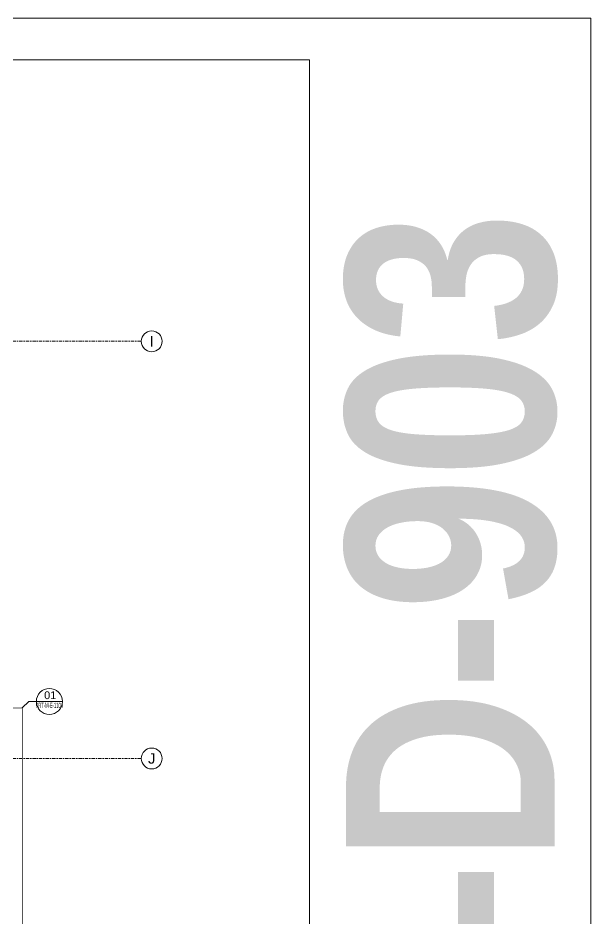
# Model space of a CAD drawing. Extents: x -1299 to 23780, y -3010 to 8106.
# Drawn here: x 22681 to 23780, y 2477 to 4205 of the extents above; entities that cross this region are included whole.
import ezdxf
from ezdxf.enums import TextEntityAlignment as Align

# ---------------------------------------------------------------- set-up
doc = ezdxf.new("R2010")
doc.units = 0
doc.header["$LTSCALE"] = 25
doc.header["$MEASUREMENT"] = 0
doc.linetypes.add('DASHDOT2', pattern=[0.5, 0.25, -0.125, 0, -0.125])
doc.linetypes.add('HIDDEN2', pattern=[4.7625, 3.175, -1.5875])
doc.layers.get('0').update_dxf_attribs({"color": 9, "lineweight": 9})
for name, color, linetype, lineweight in [('21', 9, 'Continuous', 9), ('24', 9, 'DASHDOT2', 9), ('40A', 9, 'Continuous', 9)]:
    doc.layers.add(name, color=color, linetype=linetype, lineweight=lineweight)
doc.styles.add('Arial', font='arial.ttf', dxfattribs={"height": 2.5})
doc.styles.add('MuuM_TEXT-BOLD', font='ARIALNB.TTF')

# ---------------------------------------------------------------- blocks, each defined once
blk = doc.blocks.new('0_detailbox1')
blk.add_lwpolyline([(10.41, -2.5), (7.91, 0), (-5, 0)])
blk.add_circle((0, 0), 5)
at = {"style": 'Arial'}
blk.add_attdef('DETAYADI', text='', height=3, dxfattribs=at).set_placement((0, 0), align=Align.BOTTOM_CENTER)
blk.add_attdef('PAFTAADI', text='', height=2, dxfattribs=at).set_placement((0, -0.5), align=Align.TOP_CENTER)
blk = doc.blocks.new('0_aks')
at = {"linetype": 'Continuous'}
blk.add_circle((0, 0), 2, dxfattribs=at)
at = {"style": 'Arial'}
blk.add_attdef('AKS', text='', height=2, dxfattribs=at).set_placement((0, 0), align=Align.MIDDLE_CENTER)
blk = doc.blocks.new('P-AKS_AUDI')
at = {"layer": '24'}
for points in [[(0, 800), (360, 800)], [(0, 0), (360, 0)]]:
    blk.add_lwpolyline(points, dxfattribs=at)
at = {"layer": '24', "xscale": 10, "yscale": 10, "zscale": 10}
for p, values in [((380, 800), {'AKS': 'I'}), ((380, 0), {'AKS': 'J'})]:
    blk.add_blockref('0_aks', p, dxfattribs=at).add_auto_attribs(values)
blk = doc.blocks.new('ÇATI KATI PLANI')
at = {"layer": '24'}
blk.add_blockref('P-AKS_AUDI', (22557.5, 2785), dxfattribs=at)

msp = doc.modelspace()

# ---------------------------------------------------------------- linework, layer by layer
at = {"layer": '21', "linetype": 'HIDDEN2', "ltscale": 0.1, "const_width": 1}
msp.add_lwpolyline([(21982.2, 2881.8), (22689.2, 2881.8), (22689.2, 2449.1), (21982.2, 2449.1)], close=True, dxfattribs=at)
at = {"layer": '40A'}
for points in [[(23780, 4205), (17835, 4205), (17835, 0), (23780, 0)], [(23240.1, 80), (17915, 80), (17915, 4125), (23240.1, 4125)]]:
    msp.add_lwpolyline(points, close=True, dxfattribs=at)

# ---------------------------------------------------------------- block references
msp.add_blockref('ÇATI KATI PLANI', (0, 0))
at = {"layer": '21'}
ref = msp.add_blockref('0_detailbox1', (22741.2, 2894.3), dxfattribs=dict(at, xscale=-5, yscale=5, zscale=5))
ref.add_attrib('DETAYADI', '01', dxfattribs={"layer": '0', "height": 15, "style": 'Arial'}).set_placement((22742.8, 2894.3), align=Align.BOTTOM_CENTER)
ref.add_attrib('PAFTAADI', 'KRT-M-E-1104', dxfattribs={"layer": '0', "height": 10, "style": 'Arial', "width": 0.45}).set_placement((22741.1, 2891.8), align=Align.TOP_CENTER)

# ---------------------------------------------------------------- texts
at = {"layer": '40A', "style": 'MuuM_TEXT-BOLD'}
msp.add_text('94-KRT-E-D-903', height=400, rotation=90, dxfattribs=at).set_placement((23710.1, 2102.5), align=Align.CENTER)

doc.saveas('drawing.dxf')
